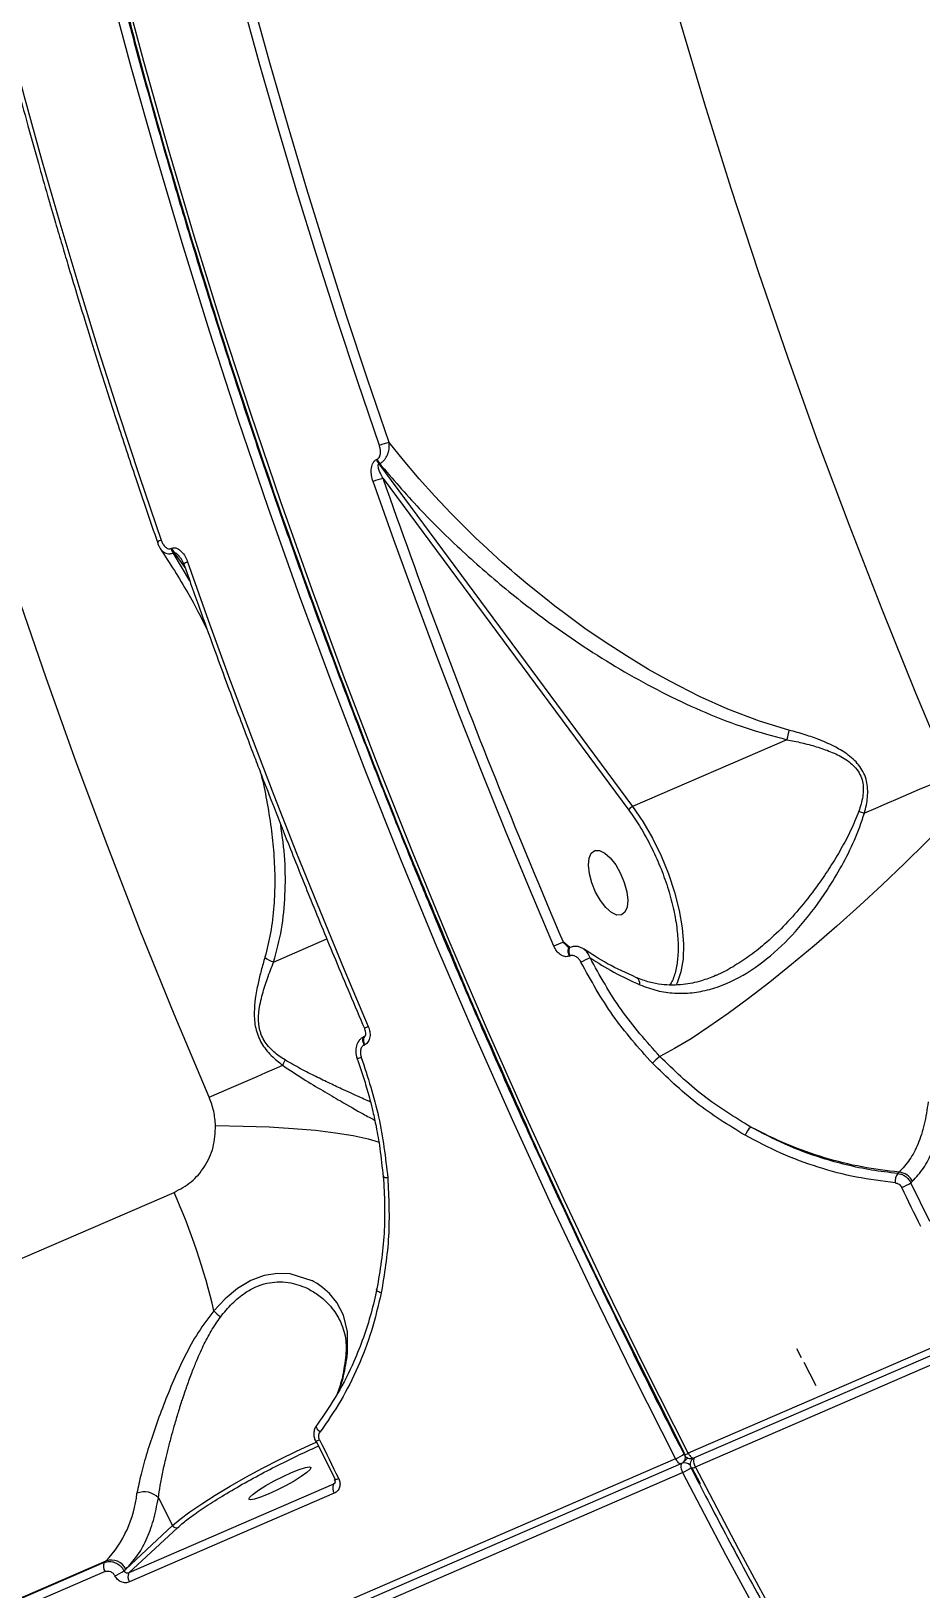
# Model space of a CAD drawing. Header units: millimetres. Extents: x -6332 to 8932, y -6739 to 7096.
# Drawn here: x -2876 to -2761.2, y -2393.5 to -2192.6 of the extents above; entities that cross this region are included whole.
import ezdxf

# ---------------------------------------------------------------- set-up
doc = ezdxf.new("R2010")
doc.units = ezdxf.units.MM
for name, color, linetype in [('DIKOM_ОБЪЕКТ', 7, 'Continuous'), ('DIKOM_РАЗМЕР_ЗОНА', 7, 'Continuous'), ('DIKOM_РАЗМЕР_ОБЪЕКТА', 7, 'Continuous')]:
    doc.layers.add(name, color=color, linetype=linetype)
doc.styles.add('style1', font='arial.ttf', dxfattribs={"width": 0.8})
doc.dimstyles.new('1-50', dxfattribs={"dimtxt": 300, "dimasz": 200, "dimexe": 100, "dimexo": 0, "dimgap": 100, "dimtad": 1, "dimtxsty": 'style1', "dimcen": 200, "dimclrd": 7, "dimclre": 7, "dimclrt": 7, "dimadec": 1, "dimazin": 2, "dimtfac": 1, "dimtmove": 0, "dimatfit": 2, "dimfxl": 0, "dimlwd": 25, "dimlwe": 18, "dimarcsym": 0})

# ---------------------------------------------------------------- blocks, each defined once
blk = doc.blocks.new('*D9')
at = {"layer": 'Defpoints', "color": 0, "transparency": 16777216}
for p in [(777.17, 5593.97), (-4228.73, -3389.78), (7301.72, -3389.78)]:
    blk.add_point(p, dxfattribs=at)
at = {"layer": 'DIKOM_РАЗМЕР_ОБЪЕКТА', "color": 7, "lineweight": 18, "transparency": 16777216}
for p, q in [((777.17, 5593.97), (7401.72, 5593.97)), ((-4228.73, -3389.78), (7401.72, -3389.78))]:
    blk.add_line(p, q, dxfattribs=at)
at = {"layer": 'DIKOM_РАЗМЕР_ОБЪЕКТА', "color": 7, "lineweight": 25, "transparency": 16777216}
blk.add_line((7301.72, 5393.97), (7301.72, -3189.78), dxfattribs=at)
at = {"layer": 'DIKOM_РАЗМЕР_ОБЪЕКТА', "color": 7, "transparency": 16777216}
for points in [[(7268.39, 5393.97), (7335.06, 5393.97), (7301.72, 5593.97)], [(7268.39, -3189.78), (7335.06, -3189.78), (7301.72, -3389.78)]]:
    blk.add_solid(points, dxfattribs=at)
at = {"layer": 'DIKOM_РАЗМЕР_ОБЪЕКТА', "color": 7, "transparency": 16777216, "insert": (7048.55, 1153.71), "char_height": 300, "attachment_point": 5, "rotation": 90, "style": 'style1'}
blk.add_mtext('9000', dxfattribs=at)
blk = doc.blocks.new('*D10')
at = {"layer": 'Defpoints', "color": 0, "transparency": 16777216}
for p in [(4034.78, 3636.59), (-4490.85, -1960.46), (4034.78, -5533.39)]:
    blk.add_point(p, dxfattribs=at)
at = {"layer": 'DIKOM_РАЗМЕР_ОБЪЕКТА', "color": 7, "lineweight": 18, "transparency": 16777216}
for p, q in [((4034.78, 3636.59), (4034.78, -5633.39)), ((-4490.85, -1960.46), (-4490.85, -5633.39))]:
    blk.add_line(p, q, dxfattribs=at)
at = {"layer": 'DIKOM_РАЗМЕР_ОБЪЕКТА', "color": 7, "lineweight": 25, "transparency": 16777216}
blk.add_line((-4290.85, -5533.39), (3834.78, -5533.39), dxfattribs=at)
at = {"layer": 'DIKOM_РАЗМЕР_ОБЪЕКТА', "color": 7, "transparency": 16777216}
for points in [[(-4290.85, -5500.05), (-4290.85, -5566.72), (-4490.85, -5533.39)], [(3834.78, -5500.05), (3834.78, -5566.72), (4034.78, -5533.39)]]:
    blk.add_solid(points, dxfattribs=at)
at = {"layer": 'DIKOM_РАЗМЕР_ОБЪЕКТА', "color": 7, "transparency": 16777216, "insert": (308.03, -5280.21), "char_height": 300, "attachment_point": 5, "style": 'style1'}
blk.add_mtext('8500', dxfattribs=at)
blk = doc.blocks.new('*D11')
at = {"layer": 'Defpoints', "color": 0, "transparency": 16777216}
for p in [(1114.35, 7096.35), (-4349.59, -4627.34), (8831.76, -4627.34)]:
    blk.add_point(p, dxfattribs=at)
at = {"layer": 'DIKOM_РАЗМЕР_ЗОНА', "color": 7, "lineweight": 18, "transparency": 16777216}
for p, q in [((1114.35, 7096.35), (8931.76, 7096.35)), ((-4349.59, -4627.34), (8931.76, -4627.34))]:
    blk.add_line(p, q, dxfattribs=at)
at = {"layer": 'DIKOM_РАЗМЕР_ЗОНА', "color": 7, "lineweight": 25, "transparency": 16777216}
blk.add_line((8831.76, 6896.35), (8831.76, -4427.34), dxfattribs=at)
at = {"layer": 'DIKOM_РАЗМЕР_ЗОНА', "color": 7, "transparency": 16777216}
for points in [[(8798.42, 6896.35), (8865.09, 6896.35), (8831.76, 7096.35)], [(8798.42, -4427.34), (8865.09, -4427.34), (8831.76, -4627.34)]]:
    blk.add_solid(points, dxfattribs=at)
at = {"layer": 'DIKOM_РАЗМЕР_ЗОНА', "color": 7, "transparency": 16777216, "insert": (8578.59, 1308.2), "char_height": 300, "attachment_point": 5, "rotation": 90, "style": 'style1'}
blk.add_mtext('11750', dxfattribs=at)
blk = doc.blocks.new('*D12')
at = {"layer": 'Defpoints', "color": 0, "transparency": 16777216}
for p in [(6134.38, 3354.85), (-6332, -2644.93), (6134.38, -6639)]:
    blk.add_point(p, dxfattribs=at)
at = {"layer": 'DIKOM_РАЗМЕР_ЗОНА', "color": 7, "lineweight": 18, "transparency": 16777216}
for p, q in [((6134.38, 3354.85), (6134.38, -6739)), ((-6332, -2644.93), (-6332, -6739))]:
    blk.add_line(p, q, dxfattribs=at)
at = {"layer": 'DIKOM_РАЗМЕР_ЗОНА', "color": 7, "lineweight": 25, "transparency": 16777216}
blk.add_line((-6132, -6639), (5934.38, -6639), dxfattribs=at)
at = {"layer": 'DIKOM_РАЗМЕР_ЗОНА', "color": 7, "transparency": 16777216}
for points in [[(-6132, -6605.67), (-6132, -6672.33), (-6332, -6639)], [(5934.38, -6605.67), (5934.38, -6672.33), (6134.38, -6639)]]:
    blk.add_solid(points, dxfattribs=at)
at = {"layer": 'DIKOM_РАЗМЕР_ЗОНА', "color": 7, "transparency": 16777216, "insert": (-98.81, -6385.83), "char_height": 300, "attachment_point": 5, "style": 'style1'}
blk.add_mtext('12500', dxfattribs=at)

msp = doc.modelspace()

# ---------------------------------------------------------------- linework, layer by layer
at = {"layer": 'DIKOM_ОБЪЕКТ', "color": 7, "linetype": 'Continuous', "lineweight": 15}
for p, q in [((-2391.728, -2202.974), (-2791.176, -2375.967)), ((-2790.441, -2376.575), (-2390.994, -2203.583)), ((-2790.266, -2377.732), (-2390.818, -2204.74)), ((-2831.407, -2247.804), (-2831.307, -2247.76)), ((-2831.112, -2248.372), (-2831.011, -2248.328)), ((-2831.112, -2248.372), (-2798.362, -2292.551)), ((-2830.556, -2250.261), (-2798.858, -2293.023)), ((-2857.917, -2259.285), (-2857.817, -2259.241)), ((-2857.521, -2259.809), (-2857.622, -2259.852)), ((-2855.49, -2263.453), (-2857.622, -2259.852)), ((-2856.103, -2261.723), (-2857.521, -2259.809)), ((-2856.66, -2260.537), (-2856.257, -2261.292)), ((-2778.461, -2283.933), (-2798.362, -2292.551)), ((-2844.672, -2312.608), (-2837.804, -2309.633)), ((-2806.462, -2310.739), (-2807.295, -2310.051)), ((-2806.511, -2311.845), (-2806.433, -2311.811)), ((-2806.428, -2310.724), (-2806.506, -2310.758)), ((-2806.506, -2310.758), (-2806.494, -2310.754)), ((-2806.417, -2310.72), (-2806.428, -2310.724)), ((-2832.915, -2322.195), (-2832.993, -2322.229)), ((-2832.999, -2323.317), (-2832.921, -2323.283)), ((-2763.971, -2339.708), (-2764.157, -2339.88)), ((-3146.377, -2467.414), (-2857.521, -2342.316)), ((-2762.458, -2341.074), (-2762.257, -2340.887)), ((-2759.995, -2346.094), (-2762.458, -2341.074)), ((-2776.559, -2363.646), (-2777.153, -2362.498)), ((-2797.551, -2364.247), (-2791.664, -2376.015)), ((-2774.684, -2367.269), (-2776.239, -2364.263)), ((-2839.211, -2374.314), (-2836.748, -2379.334)), ((-2791.809, -2377.106), (-2791.236, -2376.574)), ((-2791.729, -2376.112), (-2791.728, -2376.115)), ((-2790.526, -2376.607), (-2790.611, -2376.685)), ((-2792.826, -2376.682), (-3192.274, -2549.675)), ((-3191.54, -2550.282), (-2792.092, -2377.29)), ((-3191.364, -2551.439), (-2791.916, -2378.447)), ((-2790.819, -2377.877), (-2790.821, -2377.874)), ((-2790.756, -2377.776), (-2789.639, -2379.879)), ((-2836.952, -2379.971), (-2863.362, -2391.408)), ((-2836.779, -2379.809), (-2836.952, -2379.971)), ((-2836.849, -2381.132), (-2863.259, -2392.57)), ((-2859.543, -2381.737), (-2857.704, -2385.303)), ((-2863.748, -2390.911), (-2857.704, -2385.303)), ((-2863.362, -2391.408), (-2857.065, -2385.565)), ((-2866.528, -2390.071), (-2935.029, -2419.737)), ((-2866.307, -2389.865), (-2934.807, -2419.532)), ((-2866.307, -2389.865), (-2866.528, -2390.071)), ((-2866.428, -2391.227), (-2934.929, -2420.894)), ((-2863.983, -2391.129), (-2863.748, -2390.911))]:
    msp.add_line(p, q, dxfattribs=at)
at = {"layer": 'DIKOM_ОБЪЕКТ', "color": 7, "linetype": 'Continuous', "lineweight": 15, "flags": 128}
for points in [[(-2814.42, -2086.028), (-2813.069, -2096.106), (-2811.522, -2106.306), (-2809.78, -2116.615), (-2807.846, -2127.027), (-2805.72, -2137.53), (-2803.406, -2148.115), (-2800.905, -2158.771), (-2798.22, -2169.491), (-2795.353, -2180.263), (-2792.306, -2191.075), (-2789.083, -2201.921), (-2785.687, -2212.789), (-2782.12, -2223.669), (-2778.386, -2234.549), (-2774.489, -2245.423), (-2770.432, -2256.278), (-2766.219, -2267.103), (-2761.854, -2277.891), (-2757.34, -2288.629)], [(-2791.176, -2375.967), (-2796.639, -2365.173), (-2801.979, -2354.279), (-2807.19, -2343.293), (-2812.268, -2332.226), (-2817.21, -2321.086), (-2822.01, -2309.882), (-2826.665, -2298.625), (-2831.171, -2287.323), (-2835.525, -2275.987), (-2839.722, -2264.625), (-2843.758, -2253.246), (-2847.631, -2241.863), (-2851.338, -2230.483), (-2854.874, -2219.115), (-2858.238, -2207.77), (-2861.426, -2196.458), (-2864.436, -2185.187), (-2867.265, -2173.967), (-2869.91, -2162.808), (-2872.37, -2151.719), (-2874.643, -2140.71), (-2876.726, -2129.789)], [(-2876.293, -2141.425), (-2874.021, -2152.434), (-2871.561, -2163.524), (-2868.915, -2174.683), (-2866.086, -2185.903), (-2863.077, -2197.173), (-2859.889, -2208.486), (-2856.525, -2219.83), (-2852.988, -2231.197), (-2849.282, -2242.578), (-2845.409, -2253.962), (-2841.372, -2265.339), (-2837.175, -2276.701), (-2832.822, -2288.037), (-2828.316, -2299.339), (-2823.661, -2310.596), (-2818.86, -2321.8), (-2813.919, -2332.941), (-2808.84, -2344.008), (-2803.629, -2354.994), (-2798.29, -2365.889), (-2792.826, -2376.682)], [(-2831.03, -2245.988), (-2833.819, -2237.794), (-2836.521, -2229.602), (-2839.136, -2221.414), (-2841.663, -2213.234), (-2844.1, -2205.066), (-2846.447, -2196.913), (-2848.701, -2188.779), (-2850.864, -2180.668)], [(-2829.778, -2245.619), (-2832.56, -2237.443), (-2835.257, -2229.268), (-2837.866, -2221.099), (-2840.387, -2212.936), (-2842.819, -2204.787), (-2845.16, -2196.652), (-2847.41, -2188.537), (-2849.567, -2180.443)], [(-2879.023, -2192.863), (-2876.861, -2200.974), (-2874.606, -2209.108), (-2872.259, -2217.261), (-2869.822, -2225.429), (-2867.296, -2233.608), (-2864.68, -2241.796), (-2861.978, -2249.989), (-2859.189, -2258.182)], [(-2778.185, -2282.699), (-2782.002, -2281.541), (-2786.084, -2279.992), (-2789.718, -2278.366), (-2793.577, -2276.401), (-2796.302, -2274.873), (-2799.17, -2273.14), (-2801.896, -2271.376), (-2804.508, -2269.577), (-2807.278, -2267.551), (-2808.386, -2266.707), (-2809.564, -2265.787), (-2810.809, -2264.79), (-2812.12, -2263.71), (-2813.493, -2262.547), (-2813.996, -2262.113), (-2814.545, -2261.633), (-2815.138, -2261.108), (-2815.776, -2260.537), (-2816.457, -2259.918), (-2817.689, -2258.775), (-2818.573, -2257.935), (-2819.117, -2257.411), (-2819.263, -2257.268), (-2819.306, -2257.227), (-2819.32, -2257.213), (-2819.325, -2257.208), (-2819.326, -2257.207), (-2819.327, -2257.206), (-2819.327, -2257.206), (-2819.327, -2257.206), (-2819.327, -2257.206), (-2819.327, -2257.206), (-2819.327, -2257.206), (-2819.327, -2257.206), (-2819.327, -2257.206), (-2821.807, -2254.72), (-2823.882, -2252.524), (-2825.883, -2250.3), (-2827.934, -2247.898), (-2829.778, -2245.619)], [(-2808.526, -2310.574), (-2811.672, -2303.143), (-2814.754, -2295.69), (-2817.771, -2288.216), (-2820.722, -2280.724), (-2823.605, -2273.219), (-2826.421, -2265.701), (-2829.166, -2258.175), (-2831.842, -2250.642)], [(-2855.776, -2261.006), (-2855.928, -2261.076), (-2856.057, -2261.142), (-2856.157, -2261.202), (-2856.225, -2261.252), (-2856.257, -2261.293), (-2856.254, -2261.323), (-2856.247, -2261.329)], [(-2855.776, -2261.006), (-2853.1, -2268.539), (-2850.354, -2276.067), (-2847.539, -2283.585), (-2844.656, -2291.09), (-2841.705, -2298.581), (-2838.688, -2306.055), (-2835.605, -2313.508), (-2832.459, -2320.939)], [(-2852.993, -2330.055), (-2857.507, -2319.316), (-2861.872, -2308.529), (-2866.085, -2297.703), (-2870.142, -2286.848), (-2874.039, -2275.975), (-2877.773, -2265.094)], [(-2757.34, -2288.629), (-2758.662, -2289.202), (-2760.007, -2289.783), (-2761.373, -2290.373), (-2762.758, -2290.971), (-2764.16, -2291.575), (-2765.577, -2292.186), (-2767.007, -2292.8), (-2768.447, -2293.419)], [(-2755.255, -2291.745), (-2757.805, -2294.434), (-2760.488, -2297.164), (-2763.278, -2299.91), (-2766.147, -2302.644), (-2769.067, -2305.339), (-2772.009, -2307.968), (-2774.944, -2310.506), (-2777.843, -2312.927), (-2780.677, -2315.207), (-2783.419, -2317.326), (-2786.041, -2319.26), (-2788.518, -2320.991), (-2790.824, -2322.501), (-2792.938, -2323.777), (-2794.838, -2324.806)], [(-2798.362, -2292.551), (-2797.031, -2294.505), (-2795.796, -2296.64), (-2794.687, -2298.908), (-2793.729, -2301.253), (-2792.946, -2303.62), (-2792.356, -2305.955), (-2791.972, -2308.201), (-2791.805, -2310.306), (-2791.857, -2312.219), (-2792.128, -2313.895), (-2792.611, -2315.296), (-2792.738, -2315.553)], [(-2801.24, -2299.192), (-2800.54, -2300.091), (-2799.92, -2301.175), (-2799.431, -2302.359), (-2799.111, -2303.543), (-2798.987, -2304.635), (-2799.069, -2305.545), (-2799.35, -2306.198), (-2799.807, -2306.543), (-2800.404, -2306.552), (-2801.092, -2306.223), (-2801.815, -2305.583), (-2802.514, -2304.685), (-2803.134, -2303.6), (-2803.623, -2302.418), (-2803.943, -2301.232), (-2804.067, -2300.14), (-2803.985, -2299.231), (-2803.704, -2298.577), (-2803.247, -2298.232), (-2802.65, -2298.223), (-2801.963, -2298.552), (-2801.24, -2299.192)], [(-2806.511, -2311.845), (-2806.606, -2311.581), (-2806.661, -2311.324), (-2806.671, -2311.095), (-2806.637, -2310.914), (-2806.559, -2310.793), (-2806.506, -2310.758)], [(-2806.428, -2310.724), (-2806.482, -2310.76), (-2806.559, -2310.88), (-2806.594, -2311.062), (-2806.583, -2311.291), (-2806.528, -2311.547), (-2806.433, -2311.811)], [(-2832.999, -2323.317), (-2833.093, -2323.052), (-2833.148, -2322.795), (-2833.159, -2322.567), (-2833.124, -2322.385), (-2833.047, -2322.264), (-2832.982, -2322.225)], [(-2832.912, -2322.194), (-2832.969, -2322.23), (-2833.046, -2322.351), (-2833.081, -2322.534), (-2833.071, -2322.761), (-2833.016, -2323.018), (-2832.921, -2323.283)], [(-2852.993, -2330.055), (-2851.697, -2329.493), (-2850.429, -2328.943), (-2849.19, -2328.405), (-2847.982, -2327.88), (-2846.808, -2327.369), (-2845.669, -2326.872), (-2844.567, -2326.39), (-2843.504, -2325.925)], [(-2833.369, -2324.907), (-2833.52, -2324.959), (-2833.652, -2325.004), (-2833.76, -2325.038), (-2833.84, -2325.063), (-2833.89, -2325.075), (-2833.907, -2325.076), (-2833.907, -2325.076)], [(-2852.161, -2333.713), (-2848.614, -2333.761), (-2845.261, -2333.878), (-2842.134, -2334.061), (-2839.264, -2334.31), (-2836.68, -2334.62), (-2834.407, -2334.991), (-2832.468, -2335.419), (-2831.065, -2335.833)], [(-2829.946, -2340.447), (-2830.111, -2340.443), (-2830.257, -2340.431), (-2830.378, -2340.413), (-2830.47, -2340.389), (-2830.53, -2340.36), (-2830.555, -2340.326), (-2830.556, -2340.322)], [(-2761.173, -2346.729), (-2761.483, -2346.102), (-2761.793, -2345.473), (-2762.102, -2344.845), (-2762.411, -2344.215), (-2762.719, -2343.586), (-2763.027, -2342.957), (-2763.335, -2342.327), (-2763.642, -2341.697)], [(-2835.131, -2363.08), (-2835.126, -2360.316), (-2835.668, -2358.166), (-2836.518, -2356.534), (-2837.465, -2355.368), (-2838.356, -2354.576), (-2839.078, -2354.077), (-2839.548, -2353.806), (-2839.672, -2353.742), (-2839.703, -2353.725), (-2839.712, -2353.722), (-2839.714, -2353.72), (-2839.715, -2353.72), (-2839.715, -2353.72), (-2839.715, -2353.72), (-2839.715, -2353.72), (-2839.715, -2353.72), (-2839.715, -2353.72), (-2839.715, -2353.72), (-2842.554, -2352.845), (-2844.181, -2352.787), (-2845.89, -2353.057), (-2847.627, -2353.696), (-2849.315, -2354.705), (-2850.91, -2356.036), (-2852.379, -2357.602)], [(-2830.798, -2355.289), (-2830.963, -2355.23), (-2831.108, -2355.165), (-2831.229, -2355.096), (-2831.32, -2355.025), (-2831.38, -2354.955), (-2831.406, -2354.889), (-2831.396, -2354.829), (-2831.352, -2354.776)], [(-2838.683, -2373.224), (-2838.82, -2373.099), (-2838.94, -2372.969), (-2839.037, -2372.838), (-2839.109, -2372.712), (-2839.152, -2372.595), (-2839.165, -2372.491), (-2839.151, -2372.414)], [(-2839.151, -2372.414), (-2839.148, -2372.404), (-2839.101, -2372.336)], [(-2857.704, -2385.303), (-2856.726, -2384.471), (-2855.466, -2383.525), (-2853.951, -2382.487), (-2852.216, -2381.381), (-2850.3, -2380.231), (-2848.245, -2379.062), (-2846.096, -2377.9), (-2843.903, -2376.773), (-2841.714, -2375.704), (-2839.578, -2374.718), (-2839.059, -2374.488)], [(-2838.745, -2374.223), (-2838.438, -2374.852), (-2838.13, -2375.483), (-2837.822, -2376.112), (-2837.514, -2376.741), (-2837.205, -2377.37), (-2836.895, -2377.998), (-2836.586, -2378.627), (-2836.276, -2379.254)], [(-2790.903, -2376.368), (-2790.829, -2376.441), (-2790.755, -2376.5), (-2790.683, -2376.546), (-2790.614, -2376.576), (-2790.548, -2376.591), (-2790.487, -2376.589), (-2790.441, -2376.575)], [(-2842.348, -2378.443), (-2841.363, -2378.047), (-2840.581, -2377.796), (-2840.063, -2377.711), (-2839.854, -2377.8), (-2839.969, -2378.054), (-2840.399, -2378.453), (-2841.109, -2378.965), (-2842.043, -2379.548), (-2843.123, -2380.156), (-2844.264, -2380.738), (-2845.371, -2381.248), (-2846.356, -2381.644), (-2847.139, -2381.895), (-2847.656, -2381.98), (-2847.866, -2381.891), (-2847.751, -2381.638), (-2847.321, -2381.238), (-2846.61, -2380.726), (-2845.677, -2380.142), (-2844.596, -2379.536), (-2843.456, -2378.953), (-2842.348, -2378.443)], [(-2791.916, -2378.447), (-2786.315, -2389.112), (-2780.6, -2399.658)], [(-2778.949, -2398.943), (-2784.664, -2388.398), (-2790.266, -2377.732)], [(-2836.276, -2379.254), (-2836.43, -2379.319), (-2836.565, -2379.371), (-2836.675, -2379.407), (-2836.756, -2379.426), (-2836.805, -2379.429), (-2836.82, -2379.414), (-2836.801, -2379.381), (-2836.748, -2379.334)]]:
    msp.add_lwpolyline(points, dxfattribs=at)
at = {"layer": 'DIKOM_ОБЪЕКТ', "color": 7, "linetype": 'Continuous', "lineweight": 15}
for centre, radius, start, end in [((-2829.063, -2250.355), 4.79, 98.58316, 114.25245), ((-2829.349, -2247.095), 2.177, 198.99998, 215.92315), ((-2829.28, -2247.068), 2.141, 198.86005, 216.06308), ((-2829.857, -2254.987), 4.778, 98.42233, 114.55383), ((-2858.993, -2259.01), 0.851, 103.34373, 142.8268), ((-2855.876, -2258.583), 2.158, 198.9787, 216.02321), ((-2855.759, -2258.532), 2.177, 198.99998, 215.92315), ((-2731.509, -2293.808), 47.98, 166.61164, 168.12191), ((-2798.018, -2293.409), 0.924, 111.83638, 155.32454), ((-2762.229, -2273.669), 20.706, 250.39144, 252.52428), ((-2766.471, -2407.85), 105.978, 112.6573, 113.37987), ((-2843.835, -2309.783), 2.946, 228.22309, 253.48904), ((-2793.288, -2334.947), 25.214, 114.77885, 117.73775), ((-2798.326, -2315.424), 0.912, 352.40228, 60.62034), ((-2825.979, -2336.277), 16.651, 112.90396, 114.81076), ((-2840.188, -2326.948), 3.47, 150.37745, 162.84142), ((-2791.766, -2329.276), 5.425, 124.50521, 138.2661), ((-2781.03, -2336.099), 3.045, 133.50563, 158.00658), ((-2762.666, -2340.933), 1.826, 144.75678, 184.95523), ((-2764.195, -2341.87), 2.173, 26.8847, 84.09901), ((-2936.699, -2377.453), 86.625, 13.24791, 23.93075), ((-2766.531, -2334.766), 7.508, 292.62881, 302.8519), ((-2846.366, -2352.05), 8.184, 222.71754, 230.85663), ((-2834.286, -2363.805), 1.113, 139.36758, 172.10746), ((-2839.371, -2373.174), 1.221, 274.00849, 300.84549), ((-2794.776, -2371.943), 5.124, 292.35739, 307.38773), ((-2792.409, -2376.484), 0.864, 313.97469, 11.41543), ((-2791.67, -2375.225), 0.892, 266.28863, 303.68195), ((-2789.555, -2375.156), 1.812, 206.59625, 221.96798), ((-2789.672, -2376.951), 0.832, 151.89033, 200.88784), ((-2791.186, -2375.857), 1.836, 206.69809, 221.86614), ((-2792.155, -2376.812), 0.482, 214.2238, 277.45897), ((-2791.368, -2377.671), 0.788, 147.9434, 201.7787), ((-2789.93, -2377.42), 2.236, 194.04931, 207.3468), ((-2791.679, -2378.182), 0.995, 38.81656, 109.60831), ((-2793.85, -2373.769), 5.062, 292.45173, 307.66757), ((-2790.75, -2377.012), 0.868, 265.42219, 303.92551), ((-2788.297, -2376.711), 2.218, 193.99528, 207.407), ((-2835.884, -2380.462), 1.175, 155.30662, 214.78686), ((-2877.319, -2379.531), 15.101, 316.81897, 353.93164), ((-2861.362, -2383.422), 2.48, 42.81777, 112.26936), ((-2857.241, -2385.082), 0.513, 205.38225, 290.02784), ((-2865.465, -2390.561), 1.171, 155.23559, 214.64957), ((-2865.602, -2391.793), 2.053, 25.44703, 110.07327), ((-2867.754, -2385.545), 6.738, 292.6271, 304.02815), ((-2862.294, -2391.899), 1.175, 155.30662, 214.78686)]:
    msp.add_arc(centre, radius, start, end, dxfattribs=at)
for points, knots in [([(-2844.06, -1879.771), (-2844.113, -1879.823), (-2845.497, -1881.173), (-2848.072, -1884.097), (-2851.644, -1888.429), (-2854.936, -1892.913), (-2857.977, -1897.472), (-2860.876, -1902.265), (-2863.632, -1907.288), (-2866.243, -1912.538), (-2868.708, -1918.011), (-2871.025, -1923.702), (-2873.192, -1929.612), (-2875.208, -1935.729), (-2877.072, -1942.057), (-2878.783, -1948.587), (-2880.34, -1955.315), (-2881.741, -1962.237), (-2882.986, -1969.349), (-2884.074, -1976.647), (-2885.005, -1984.123), (-2885.778, -1991.775), (-2886.392, -1999.596), (-2886.847, -2007.582), (-2887.143, -2015.727), (-2887.28, -2024.026), (-2887.258, -2032.472), (-2887.077, -2041.061), (-2886.736, -2049.787), (-2886.237, -2058.644), (-2885.579, -2067.625), (-2884.763, -2076.725), (-2883.79, -2085.936), (-2882.661, -2095.255), (-2881.376, -2104.672), (-2879.936, -2114.183), (-2878.343, -2123.78), (-2876.597, -2133.457), (-2874.7, -2143.206), (-2872.654, -2153.021), (-2870.46, -2162.895), (-2868.119, -2172.82), (-2865.635, -2182.788), (-2863.009, -2192.792), (-2860.243, -2202.822), (-2857.341, -2212.871), (-2854.306, -2222.927), (-2851.143, -2232.978), (-2847.856, -2243.01), (-2844.455, -2253.003), (-2840.95, -2262.925), (-2837.366, -2272.719), (-2833.758, -2282.257), (-2830.257, -2291.219), (-2827.149, -2298.954), (-2824.311, -2305.857), (-2821.59, -2312.354), (-2819.652, -2316.856), (-2818.667, -2319.143)], [0, 0, 0, 0, 0.0008172, 0.021323, 0.0419447, 0.0605453, 0.0791514, 0.0977597, 0.1163709, 0.1349833, 0.1535973, 0.1722123, 0.1908291, 0.2094448, 0.2280622, 0.2466788, 0.265295, 0.2839112, 0.3025274, 0.3211433, 0.339758, 0.3583717, 0.3769847, 0.3955974, 0.4142095, 0.4328205, 0.45143, 0.470038, 0.4886458, 0.5072521, 0.5258558, 0.5444587, 0.5630585, 0.5816572, 0.6002526, 0.6188456, 0.6374343, 0.6560195, 0.6745995, 0.6931725, 0.711741, 0.7303005, 0.7488505, 0.7673879, 0.7859092, 0.8044124, 0.8228893, 0.8413312, 0.859724, 0.8780482, 0.8962617, 0.9142903, 0.9319722, 0.9488625, 0.963825, 0.9748329, 0.987214, 1, 1, 1, 1]), ([(-2864.777, -2185.313), (-2863.943, -2188.587), (-2861.362, -2198.726), (-2856.387, -2215.881), (-2849.914, -2236.666), (-2842.877, -2257.41), (-2835.335, -2277.99), (-2828.384, -2295.861), (-2823.765, -2306.776), (-2821.991, -2310.968)], [0, 0, 0, 0, 0.0788729, 0.2442546, 0.4091847, 0.5734694, 0.7369268, 0.8989619, 1, 1, 1, 1]), ([(-2879.479, -2193.208), (-2878.944, -2195.241), (-2877.93, -2199.09), (-2876.437, -2204.551), (-2875.092, -2209.366), (-2873.904, -2213.53), (-2872.884, -2217.041), (-2872.011, -2220.005), (-2871.108, -2223.034), (-2870.016, -2226.65), (-2868.598, -2231.264), (-2866.866, -2236.783), (-2864.799, -2243.207), (-2862.383, -2250.536), (-2860.606, -2255.723), (-2859.666, -2258.467)], [0, 0, 0, 0, 0.0941628, 0.1782498, 0.2522597, 0.3162023, 0.3700503, 0.4138299, 0.4524723, 0.509296, 0.5798827, 0.6642536, 0.7623864, 0.8743108, 1, 1, 1, 1]), ([(-2831.307, -2247.76), (-2831.242, -2247.721), (-2831.113, -2247.642), (-2830.987, -2247.437), (-2830.911, -2247.205), (-2830.868, -2246.878), (-2830.892, -2246.458), (-2830.984, -2246.145), (-2831.03, -2245.988)], [0, 0, 0, 0, 0.1247591, 0.249952, 0.369172, 0.5005183, 0.7502444, 1, 1, 1, 1]), ([(-2831.011, -2248.328), (-2830.881, -2248.254), (-2830.626, -2248.109), (-2830.313, -2247.77), (-2830.078, -2247.402), (-2829.867, -2246.911), (-2829.727, -2246.296), (-2829.761, -2245.841), (-2829.778, -2245.619)], [0, 0, 0, 0, 0.149538, 0.2921021, 0.4240496, 0.54828, 0.7792344, 1, 1, 1, 1]), ([(-2831.842, -2250.642), (-2831.916, -2250.391), (-2832.064, -2249.89), (-2832.107, -2249.097), (-2831.983, -2248.438), (-2831.746, -2248.056), (-2831.566, -2247.886), (-2831.46, -2247.831), (-2831.407, -2247.804)], [0, 0, 0, 0, 0.2498506, 0.4995879, 0.7489969, 0.8743742, 0.9379823, 1, 1, 1, 1]), ([(-2830.556, -2250.261), (-2830.72, -2249.952), (-2830.965, -2249.488), (-2831.159, -2248.898), (-2831.212, -2248.585), (-2831.177, -2248.438), (-2831.144, -2248.39), (-2831.122, -2248.378), (-2831.112, -2248.372)], [0, 0, 0, 0, 0.4982979, 0.7485698, 0.9090795, 0.9606059, 0.9814336, 1, 1, 1, 1]), ([(-2831.011, -2248.328), (-2829.332, -2250.278), (-2825.976, -2254.174), (-2820.37, -2259.668), (-2814.399, -2264.865), (-2808.728, -2269.181), (-2803.501, -2272.717), (-2798.84, -2275.55), (-2793.992, -2278.163), (-2788.964, -2280.49), (-2783.785, -2282.508), (-2780.223, -2283.461), (-2778.461, -2283.933)], [0, 0, 0, 0, 0.1255428, 0.2509401, 0.3755064, 0.4997573, 0.5834684, 0.6671962, 0.7500232, 0.8342973, 0.9180369, 1, 1, 1, 1]), ([(-2807.295, -2310.051), (-2810.068, -2303.455), (-2815.615, -2290.263), (-2823.382, -2270.298), (-2828.165, -2256.94), (-2830.556, -2250.261)], [0, 0, 0, 0, 0.3333154, 0.6666764, 1, 1, 1, 1]), ([(-2859.667, -2258.469), (-2859.62, -2258.61), (-2859.527, -2258.892), (-2859.37, -2259.15), (-2859.292, -2259.279)], [0, 0, 0, 0, 0.5003309, 1, 1, 1, 1]), ([(-2859.387, -2259.109), (-2859.386, -2259.112), (-2859.318, -2259.325), (-2859.089, -2259.562), (-2858.752, -2259.818), (-2858.423, -2259.943), (-2858.036, -2259.979), (-2857.762, -2259.895), (-2857.622, -2259.852)], [0, 0, 0, 0, 0.004455, 0.2989558, 0.4575369, 0.6262136, 0.808146, 1, 1, 1, 1]), ([(-2859.321, -2259.284), (-2858.078, -2261.18), (-2855.812, -2264.637), (-2854.018, -2268.223), (-2853.209, -2269.843)], [0, 0, 0, 0, 0.5484541, 1, 1, 1, 1]), ([(-2859.189, -2258.182), (-2859.13, -2258.332), (-2859.009, -2258.633), (-2858.775, -2258.962), (-2858.546, -2259.171), (-2858.347, -2259.287), (-2858.13, -2259.347), (-2857.986, -2259.305), (-2857.917, -2259.285)], [0, 0, 0, 0, 0.2485117, 0.4981283, 0.6296945, 0.7488809, 0.8788499, 1, 1, 1, 1]), ([(-2857.817, -2259.241), (-2857.761, -2259.221), (-2857.649, -2259.182), (-2857.413, -2259.171), (-2857.008, -2259.278), (-2856.518, -2259.67), (-2856.069, -2260.286), (-2855.874, -2260.766), (-2855.776, -2261.006)], [0, 0, 0, 0, 0.0622058, 0.1260643, 0.2514802, 0.5009111, 0.7504596, 1, 1, 1, 1]), ([(-2857.521, -2259.809), (-2857.51, -2259.806), (-2857.485, -2259.798), (-2857.422, -2259.803), (-2857.268, -2259.87), (-2857.019, -2260.094), (-2856.796, -2260.337), (-2856.681, -2260.516), (-2856.662, -2260.546)], [0, 0, 0, 0, 0.0338258, 0.071115, 0.1644655, 0.4542127, 0.909027, 1, 1, 1, 1]), ([(-2856.256, -2261.291), (-2855.59, -2263.181), (-2854.329, -2266.758), (-2852.501, -2271.819), (-2850.868, -2276.27), (-2849.438, -2280.112), (-2848.218, -2283.346), (-2847.181, -2286.073), (-2846.012, -2289.118), (-2844.476, -2293.077), (-2842.359, -2298.445), (-2839.727, -2304.989), (-2836.56, -2312.7), (-2834.218, -2318.211), (-2832.964, -2321.162)], [0, 0, 0, 0, 0.0941657, 0.1782546, 0.2522631, 0.3161968, 0.3700435, 0.4138309, 0.4524776, 0.5223075, 0.6119809, 0.7214825, 0.8508262, 1, 1, 1, 1]), ([(-2778.461, -2283.933), (-2777.821, -2284.061), (-2776.542, -2284.318), (-2774.654, -2284.821), (-2772.809, -2285.451), (-2771.318, -2286.158), (-2770.247, -2286.904), (-2769.535, -2287.586), (-2768.991, -2288.389), (-2768.665, -2289.309), (-2768.566, -2290.288), (-2768.671, -2291.599), (-2768.977, -2292.55), (-2769.177, -2293.174)], [0, 0, 0, 0, 0.1249881, 0.2496873, 0.3746807, 0.4999078, 0.5661838, 0.6249129, 0.6880555, 0.749792, 0.8089336, 0.8747752, 1, 1, 1, 1]), ([(-2768.447, -2293.419), (-2768.356, -2293.064), (-2768.182, -2292.386), (-2768.033, -2291.331), (-2768.008, -2290.296), (-2768.152, -2289.253), (-2768.491, -2288.266), (-2769.024, -2287.375), (-2769.719, -2286.588), (-2770.737, -2285.727), (-2772.24, -2284.815), (-2774.119, -2283.982), (-2776.142, -2283.264), (-2777.484, -2282.893), (-2778.185, -2282.699)], [0, 0, 0, 0, 0.0657661, 0.1255412, 0.1907283, 0.2507526, 0.313044, 0.3760197, 0.4354939, 0.5005731, 0.6150133, 0.7506162, 0.8698315, 1, 1, 1, 1]), ([(-2846.326, -2288.296), (-2846.31, -2288.358), (-2846.009, -2289.493), (-2845.546, -2291.834), (-2844.983, -2295.204), (-2844.624, -2298.684), (-2844.487, -2302.043), (-2844.607, -2305.476), (-2844.981, -2308.779), (-2845.534, -2310.946), (-2845.798, -2311.98)], [0, 0, 0, 0, 0.0078311, 0.1426424, 0.2924127, 0.4292198, 0.5777493, 0.713871, 0.863447, 1, 1, 1, 1]), ([(-2798.858, -2293.023), (-2798.393, -2293.684), (-2797.443, -2295.035), (-2796.126, -2297.381), (-2794.928, -2299.934), (-2793.923, -2302.611), (-2793.161, -2305.279), (-2792.673, -2307.816), (-2792.463, -2310.113), (-2792.507, -2312.143), (-2792.815, -2313.875), (-2793.167, -2315.014), (-2793.49, -2315.439), (-2793.544, -2315.509)], [0, 0, 0, 0, 0.0934754, 0.1912631, 0.2921407, 0.3946703, 0.4971837, 0.5980843, 0.6958731, 0.7893367, 0.8828198, 0.9805962, 1, 1, 1, 1]), ([(-2797.421, -2315.545), (-2796.685, -2315.822), (-2795.223, -2316.372), (-2792.955, -2316.683), (-2790.687, -2316.628), (-2787.689, -2316.055), (-2784.057, -2314.49), (-2780.035, -2311.532), (-2776.408, -2307.761), (-2773.546, -2303.877), (-2771.354, -2300.211), (-2769.661, -2296.912), (-2768.852, -2294.587), (-2768.447, -2293.419)], [0, 0, 0, 0, 0.0630815, 0.1252462, 0.1876897, 0.2503739, 0.3750411, 0.4993574, 0.6242513, 0.7486222, 0.832334, 0.9158247, 1, 1, 1, 1]), ([(-2769.177, -2293.174), (-2769.513, -2294.003), (-2770.181, -2295.659), (-2771.458, -2298.028), (-2772.847, -2300.334), (-2774.55, -2302.844), (-2776.552, -2305.45), (-2778.893, -2308.065), (-2781.169, -2310.209), (-2783.351, -2311.932), (-2785.434, -2313.26), (-2786.876, -2314.072), (-2787.658, -2314.358), (-2787.688, -2314.369)], [0, 0, 0, 0, 0.0906612, 0.180878, 0.2713211, 0.3620575, 0.4871898, 0.6051513, 0.7234164, 0.8157857, 0.903827, 0.996277, 1, 1, 1, 1]), ([(-2844.672, -2312.608), (-2844.295, -2311.21), (-2843.532, -2308.384), (-2843.149, -2303.952), (-2843.126, -2299.434), (-2843.55, -2296.393), (-2843.761, -2294.872)], [0, 0, 0, 0, 0.2452276, 0.4957294, 0.7478672, 1, 1, 1, 1]), ([(-2806.465, -2310.81), (-2806.481, -2310.805), (-2806.616, -2310.755), (-2806.917, -2310.497), (-2807.144, -2310.229), (-2807.295, -2310.051)], [0, 0, 0, 0, 0.040386, 0.3600798, 1, 1, 1, 1]), ([(-2845.798, -2311.98), (-2845.961, -2312.549), (-2846.274, -2313.639), (-2846.711, -2315.421), (-2847.052, -2317.211), (-2847.201, -2318.834), (-2847.16, -2320.117), (-2847.008, -2321.143), (-2846.711, -2322.138), (-2846.256, -2323.075), (-2845.668, -2323.926), (-2844.768, -2324.932), (-2844.005, -2325.531), (-2843.504, -2325.925)], [0, 0, 0, 0, 0.1303728, 0.249758, 0.3846528, 0.4985739, 0.5640517, 0.6239069, 0.6868227, 0.7491222, 0.8092814, 0.8746279, 1, 1, 1, 1]), ([(-2821.991, -2310.968), (-2820.969, -2313.455), (-2819.232, -2317.683), (-2817.352, -2321.85), (-2816.577, -2323.566)], [0, 0, 0, 0, 0.5881887, 1, 1, 1, 1]), ([(-2806.511, -2311.845), (-2806.61, -2311.876), (-2806.806, -2311.94), (-2807.122, -2311.912), (-2807.428, -2311.81), (-2807.805, -2311.584), (-2808.214, -2311.181), (-2808.422, -2310.776), (-2808.526, -2310.574)], [0, 0, 0, 0, 0.1254931, 0.2507132, 0.3725244, 0.5013764, 0.7507767, 1, 1, 1, 1]), ([(-2806.497, -2310.754), (-2806.503, -2310.754), (-2806.519, -2310.753), (-2806.565, -2310.738), (-2806.648, -2310.702), (-2806.718, -2310.652), (-2806.766, -2310.617)], [0, 0, 0, 0, 0.1185767, 0.3150454, 0.5264306, 1, 1, 1, 1]), ([(-2805.023, -2312.631), (-2805.102, -2312.498), (-2805.26, -2312.232), (-2805.603, -2311.924), (-2805.946, -2311.77), (-2806.234, -2311.747), (-2806.368, -2311.79), (-2806.433, -2311.811)], [0, 0, 0, 0, 0.2494987, 0.498965, 0.7486953, 0.877114, 1, 1, 1, 1]), ([(-2804.629, -2310.961), (-2804.743, -2310.891), (-2804.983, -2310.744), (-2805.408, -2310.608), (-2805.907, -2310.561), (-2806.241, -2310.665), (-2806.417, -2310.72)], [0, 0, 0, 0, 0.2145115, 0.4488935, 0.7104876, 1, 1, 1, 1]), ([(-2803.856, -2312.055), (-2803.946, -2311.829), (-2804.125, -2311.381), (-2804.468, -2311.101), (-2804.638, -2310.962)], [0, 0, 0, 0, 0.5046224, 1, 1, 1, 1]), ([(-2797.874, -2314.631), (-2799.146, -2314.051), (-2801.58, -2312.94), (-2803.628, -2311.598), (-2804.606, -2310.957)], [0, 0, 0, 0, 0.5224071, 1, 1, 1, 1]), ([(-2803.856, -2312.055), (-2802.864, -2312.687), (-2800.879, -2313.952), (-2798.574, -2315.014), (-2797.421, -2315.545)], [0, 0, 0, 0, 0.4996334, 1, 1, 1, 1]), ([(-2794.838, -2324.806), (-2796.574, -2322.856), (-2800.046, -2318.954), (-2802.586, -2314.355), (-2803.856, -2312.055)], [0, 0, 0, 0, 0.4999712, 1, 1, 1, 1]), ([(-2843.205, -2325.233), (-2843.451, -2325.076), (-2843.945, -2324.761), (-2844.673, -2324.191), (-2845.342, -2323.533), (-2845.92, -2322.755), (-2846.268, -2322.022), (-2846.458, -2321.39), (-2846.582, -2320.765), (-2846.637, -2319.961), (-2846.553, -2318.537), (-2846.152, -2316.754), (-2845.463, -2314.628), (-2844.946, -2313.308), (-2844.672, -2312.608)], [0, 0, 0, 0, 0.0628153, 0.1254755, 0.1916226, 0.2509216, 0.3130951, 0.3445908, 0.3769054, 0.4356932, 0.502139, 0.6647922, 0.8221551, 1, 1, 1, 1]), ([(-2795.814, -2325.665), (-2797.586, -2323.671), (-2801.131, -2319.682), (-2803.726, -2314.981), (-2805.023, -2312.631)], [0, 0, 0, 0, 0.5000123, 1, 1, 1, 1]), ([(-2787.674, -2314.369), (-2788.274, -2314.606), (-2789.636, -2315.142), (-2791.979, -2315.615), (-2794.238, -2315.615), (-2796.258, -2315.247), (-2797.32, -2314.842), (-2797.874, -2314.631)], [0, 0, 0, 0, 0.1791158, 0.4066555, 0.6791898, 0.8326235, 1, 1, 1, 1]), ([(-2818.667, -2319.143), (-2817.115, -2322.695), (-2814.926, -2327.705), (-2811.595, -2335.091), (-2808.691, -2341.427), (-2805.161, -2348.955), (-2801.381, -2356.836), (-2797.339, -2365.05), (-2794.099, -2371.515), (-2792.186, -2375.207), (-2791.72, -2376.107)], [0, 0, 0, 0, 0.1838994, 0.2594116, 0.3846696, 0.5148895, 0.6546916, 0.8006673, 0.9514286, 1, 1, 1, 1]), ([(-2832.982, -2322.225), (-2833.113, -2322.293), (-2833.367, -2322.426), (-2833.744, -2322.819), (-2834.033, -2323.417), (-2834.13, -2324.24), (-2833.984, -2324.786), (-2833.907, -2325.076)], [0, 0, 0, 0, 0.1353004, 0.263833, 0.4952851, 0.7321283, 1, 1, 1, 1]), ([(-2832.965, -2321.162), (-2832.921, -2321.304), (-2832.839, -2321.57), (-2832.815, -2321.908), (-2832.85, -2322.102), (-2832.876, -2322.171), (-2832.897, -2322.186), (-2832.905, -2322.191)], [0, 0, 0, 0, 0.3476753, 0.6554645, 0.8842827, 0.9560178, 1, 1, 1, 1]), ([(-2832.459, -2320.939), (-2832.384, -2321.154), (-2832.233, -2321.584), (-2832.223, -2322.159), (-2832.317, -2322.589), (-2832.454, -2322.882), (-2832.65, -2323.132), (-2832.831, -2323.233), (-2832.921, -2323.283)], [0, 0, 0, 0, 0.2491639, 0.4985091, 0.6274654, 0.7492474, 0.8745618, 1, 1, 1, 1]), ([(-2832.999, -2323.317), (-2833.059, -2323.35), (-2833.182, -2323.418), (-2833.363, -2323.644), (-2833.486, -2323.999), (-2833.497, -2324.461), (-2833.412, -2324.758), (-2833.369, -2324.907)], [0, 0, 0, 0, 0.1228192, 0.2511787, 0.5009473, 0.749997, 1, 1, 1, 1]), ([(-2816.577, -2323.566), (-2814.44, -2328.408), (-2809.435, -2339.747), (-2803.052, -2353.315), (-2798.716, -2361.932), (-2797.551, -2364.247)], [0, 0, 0, 0, 0.352711, 0.8260725, 1, 1, 1, 1]), ([(-2843.504, -2325.925), (-2842.61, -2326.529), (-2840.826, -2327.733), (-2838.312, -2329.211), (-2835.659, -2330.762), (-2833.293, -2332.131), (-2832.113, -2332.744), (-2831.641, -2332.99)], [0, 0, 0, 0, 0.1834364, 0.3659672, 0.547867, 0.8193228, 1, 1, 1, 1]), ([(-2832.218, -2330.632), (-2832.343, -2330.58), (-2832.736, -2330.414), (-2833.493, -2330.079), (-2834.508, -2329.621), (-2835.802, -2329.023), (-2837.379, -2328.281), (-2839.232, -2327.381), (-2841.182, -2326.407), (-2842.53, -2325.625), (-2843.205, -2325.233)], [0, 0, 0, 0, 0.0451475, 0.1422403, 0.2481157, 0.362783, 0.5218609, 0.6814664, 0.8404959, 1, 1, 1, 1]), ([(-2833.907, -2325.076), (-2833.554, -2326.093), (-2832.945, -2327.849), (-2832.306, -2330.136), (-2831.833, -2332.04), (-2831.386, -2334.122), (-2830.892, -2336.931), (-2830.678, -2339.095), (-2830.556, -2340.322)], [0, 0, 0, 0, 0.2047759, 0.3537444, 0.4526858, 0.5795987, 0.7616268, 1, 1, 1, 1]), ([(-2833.369, -2324.907), (-2832.534, -2327.458), (-2830.865, -2332.559), (-2830.252, -2337.818), (-2829.946, -2340.447)], [0, 0, 0, 0, 0.5000079, 1, 1, 1, 1]), ([(-2783.853, -2334.959), (-2786.004, -2333.64), (-2790.304, -2331.002), (-2793.977, -2327.444), (-2795.814, -2325.665)], [0, 0, 0, 0, 0.4999973, 1, 1, 1, 1]), ([(-2783.126, -2333.891), (-2785.232, -2332.602), (-2789.443, -2330.025), (-2793.04, -2326.546), (-2794.838, -2324.806)], [0, 0, 0, 0, 0.4999967, 1, 1, 1, 1]), ([(-2852.161, -2333.713), (-2852.215, -2333.09), (-2852.321, -2331.839), (-2852.769, -2330.651), (-2852.993, -2330.055)], [0, 0, 0, 0, 0.4987746, 1, 1, 1, 1]), ([(-2760.235, -2330.644), (-2760.381, -2331.635), (-2760.674, -2333.613), (-2761.496, -2336.088), (-2762.563, -2338.194), (-2763.501, -2339.203), (-2763.971, -2339.708)], [0, 0, 0, 0, 0.2513178, 0.5018665, 0.7502636, 1, 1, 1, 1]), ([(-2762.257, -2340.887), (-2761.762, -2340.356), (-2760.775, -2339.298), (-2759.648, -2337.087), (-2758.776, -2334.49), (-2758.46, -2332.414), (-2758.302, -2331.374)], [0, 0, 0, 0, 0.249812, 0.4982498, 0.7487959, 1, 1, 1, 1]), ([(-2857.521, -2342.316), (-2856.755, -2341.904), (-2855.224, -2341.082), (-2853.496, -2339.044), (-2852.314, -2336.554), (-2852.212, -2334.661), (-2852.161, -2333.713)], [0, 0, 0, 0, 0.2497651, 0.4995653, 0.7493378, 1, 1, 1, 1]), ([(-2763.971, -2339.708), (-2765.569, -2339.519), (-2768.791, -2339.137), (-2773.623, -2337.912), (-2778.453, -2336.231), (-2781.56, -2334.675), (-2783.126, -2333.891)], [0, 0, 0, 0, 0.2440517, 0.4920663, 0.7440423, 1, 1, 1, 1]), ([(-2764.157, -2339.88), (-2765.285, -2339.75), (-2767.503, -2339.496), (-2770.755, -2338.815), (-2774.492, -2337.772), (-2778.659, -2336.236), (-2781.657, -2334.662), (-2783.126, -2333.891)], [0, 0, 0, 0, 0.1731333, 0.3402596, 0.5013857, 0.7555338, 1, 1, 1, 1]), ([(-2764.484, -2341.091), (-2766.153, -2340.883), (-2769.491, -2340.466), (-2774.429, -2339.143), (-2779.261, -2337.374), (-2782.322, -2335.764), (-2783.853, -2334.959)], [0, 0, 0, 0, 0.2506418, 0.5013195, 0.7506002, 1, 1, 1, 1]), ([(-2830.502, -2340.251), (-2830.389, -2342.721), (-2830.162, -2347.66), (-2830.955, -2352.404), (-2831.352, -2354.776)], [0, 0, 0, 0, 0.5000365, 1, 1, 1, 1]), ([(-2829.946, -2340.447), (-2829.828, -2342.97), (-2829.592, -2348.016), (-2830.396, -2352.865), (-2830.798, -2355.289)], [0, 0, 0, 0, 0.5000018, 1, 1, 1, 1]), ([(-2764.157, -2339.88), (-2764.029, -2339.899), (-2763.743, -2339.942), (-2763.291, -2340.145), (-2762.807, -2340.509), (-2762.58, -2340.877), (-2762.458, -2341.074)], [0, 0, 0, 0, 0.1857881, 0.4143764, 0.6857346, 1, 1, 1, 1]), ([(-2764.484, -2341.091), (-2764.398, -2341.107), (-2764.226, -2341.137), (-2763.987, -2341.271), (-2763.78, -2341.457), (-2763.688, -2341.617), (-2763.642, -2341.697)], [0, 0, 0, 0, 0.2511109, 0.5004464, 0.7502071, 1, 1, 1, 1]), ([(-2848.343, -2355.262), (-2847.89, -2354.988), (-2846.981, -2354.44), (-2845.571, -2354.002), (-2844.159, -2353.827), (-2842.803, -2353.911), (-2841.519, -2354.21), (-2840.497, -2354.614), (-2839.671, -2355.055), (-2838.992, -2355.493), (-2838.27, -2356.061), (-2837.504, -2356.799), (-2836.825, -2357.665), (-2836.361, -2358.358), (-2836.189, -2358.742), (-2836.151, -2358.827)], [0, 0, 0, 0, 0.090001, 0.1805425, 0.2674414, 0.3616239, 0.4518703, 0.5417529, 0.5975765, 0.6578117, 0.7225278, 0.8060221, 0.9020711, 0.9785422, 1, 1, 1, 1]), ([(-2851.533, -2358.397), (-2851.047, -2357.793), (-2850.075, -2356.584), (-2848.921, -2355.703), (-2848.343, -2355.262)], [0, 0, 0, 0, 0.4992141, 1, 1, 1, 1]), ([(-2831.352, -2354.776), (-2831.589, -2355.824), (-2832.07, -2357.948), (-2833.067, -2361.067), (-2834.457, -2364.561), (-2836.379, -2368.412), (-2838.178, -2371.005), (-2839.101, -2372.336)], [0, 0, 0, 0, 0.1627717, 0.3299091, 0.5013934, 0.7440232, 1, 1, 1, 1]), ([(-2830.798, -2355.289), (-2831.185, -2356.933), (-2831.957, -2360.218), (-2833.744, -2364.857), (-2835.929, -2369.254), (-2837.765, -2371.901), (-2838.683, -2373.224)], [0, 0, 0, 0, 0.2507495, 0.5013543, 0.7506835, 1, 1, 1, 1]), ([(-2852.379, -2357.602), (-2853.082, -2358.511), (-2854.485, -2360.328), (-2856.14, -2363.423), (-2857.611, -2366.576), (-2858.901, -2369.752), (-2860.048, -2372.884), (-2861.024, -2375.885), (-2861.83, -2378.713), (-2862.144, -2380.322), (-2862.302, -2381.127)], [0, 0, 0, 0, 0.1255005, 0.2508139, 0.375112, 0.5003621, 0.6252618, 0.750533, 0.8751635, 1, 1, 1, 1]), ([(-2859.543, -2381.737), (-2859.471, -2381.215), (-2859.326, -2380.167), (-2858.98, -2378.4), (-2858.598, -2376.7), (-2858.195, -2375.069), (-2857.807, -2373.606), (-2857.374, -2372.064), (-2857.022, -2370.886), (-2856.75, -2370.01), (-2856.585, -2369.489), (-2856.347, -2368.752), (-2856.122, -2368.085), (-2855.95, -2367.582), (-2855.809, -2367.178), (-2855.597, -2366.581), (-2855.29, -2365.755), (-2854.987, -2364.969), (-2854.498, -2363.758), (-2853.788, -2362.161), (-2852.769, -2360.167), (-2851.948, -2358.992), (-2851.533, -2358.397)], [0, 0, 0, 0, 0.0822761, 0.1650695, 0.2495136, 0.3099023, 0.3747523, 0.4330479, 0.4996574, 0.5177623, 0.5386924, 0.5624081, 0.6062322, 0.6187167, 0.6225646, 0.6546748, 0.6901595, 0.7216937, 0.7492537, 0.8365805, 0.9173442, 1, 1, 1, 1]), ([(-2836.138, -2358.817), (-2835.835, -2359.563), (-2835.224, -2361.066), (-2835.334, -2362.792), (-2835.39, -2363.661)], [0, 0, 0, 0, 0.4962239, 1, 1, 1, 1]), ([(-2835.39, -2363.661), (-2835.531, -2364.63), (-2835.791, -2366.418), (-2836.296, -2367.792), (-2836.527, -2368.421)], [0, 0, 0, 0, 0.5426066, 1, 1, 1, 1]), ([(-2836.34, -2368.097), (-2836.091, -2367.412), (-2835.549, -2365.921), (-2835.278, -2364.076), (-2835.131, -2363.08)], [0, 0, 0, 0, 0.460165, 1, 1, 1, 1]), ([(-2839.151, -2372.414), (-2839.24, -2372.559), (-2839.415, -2372.849), (-2839.511, -2373.366), (-2839.483, -2373.897), (-2839.351, -2374.228), (-2839.286, -2374.392)], [0, 0, 0, 0, 0.2523412, 0.5034559, 0.7526091, 1, 1, 1, 1]), ([(-2838.745, -2374.223), (-2838.779, -2374.137), (-2838.847, -2373.967), (-2838.862, -2373.697), (-2838.815, -2373.438), (-2838.727, -2373.295), (-2838.683, -2373.224)], [0, 0, 0, 0, 0.2513877, 0.5001666, 0.7503268, 1, 1, 1, 1]), ([(-2857.065, -2385.565), (-2856.694, -2385.242), (-2855.931, -2384.577), (-2854.195, -2383.33), (-2852.013, -2381.908), (-2849.437, -2380.367), (-2846.626, -2378.804), (-2843.765, -2377.319), (-2841.133, -2376.036), (-2839.561, -2375.338), (-2838.861, -2375.028)], [0, 0, 0, 0, 0.1185986, 0.2442921, 0.3752142, 0.5089152, 0.6426153, 0.7735497, 0.8992468, 1, 1, 1, 1]), ([(-2791.716, -2376.109), (-2791.701, -2376.146), (-2791.646, -2376.287), (-2791.466, -2376.45), (-2791.212, -2376.603), (-2791.03, -2376.636), (-2790.929, -2376.654)], [0, 0, 0, 0, 0.1174398, 0.4528899, 0.6953273, 1, 1, 1, 1]), ([(-2790.929, -2376.654), (-2790.794, -2376.654), (-2790.625, -2376.654), (-2790.474, -2376.586), (-2790.443, -2376.572)], [0, 0, 0, 0, 0.7957925, 1, 1, 1, 1]), ([(-2792.093, -2377.287), (-2792.072, -2377.278), (-2791.966, -2377.238), (-2791.88, -2377.163), (-2791.812, -2377.104)], [0, 0, 0, 0, 0.2069041, 1, 1, 1, 1]), ([(-2790.881, -2377.106), (-2790.908, -2377.232), (-2790.945, -2377.413), (-2790.906, -2377.677), (-2790.85, -2377.801), (-2790.816, -2377.874)], [0, 0, 0, 0, 0.4854795, 0.6942679, 1, 1, 1, 1]), ([(-2790.607, -2376.692), (-2790.638, -2376.718), (-2790.765, -2376.828), (-2790.831, -2376.986), (-2790.881, -2377.106)], [0, 0, 0, 0, 0.2431945, 1, 1, 1, 1]), ([(-2790.81, -2377.869), (-2790.1, -2379.246), (-2787.887, -2383.546), (-2784.064, -2390.729), (-2779.326, -2399.449), (-2774.45, -2408.179), (-2769.453, -2416.9), (-2764.343, -2425.586), (-2759.127, -2434.219), (-2753.815, -2442.782), (-2748.411, -2451.261), (-2742.923, -2459.644), (-2737.356, -2467.918), (-2731.718, -2476.073), (-2726.011, -2484.099), (-2720.243, -2491.987), (-2714.418, -2499.729), (-2708.541, -2507.317), (-2702.618, -2514.742), (-2696.653, -2521.999), (-2690.651, -2529.08), (-2684.618, -2535.98), (-2678.556, -2542.691), (-2672.473, -2549.21), (-2666.372, -2555.529), (-2660.257, -2561.646), (-2654.133, -2567.553), (-2648.006, -2573.248), (-2641.878, -2578.726), (-2635.754, -2583.982), (-2629.64, -2589.013), (-2623.538, -2593.817), (-2617.453, -2598.386), (-2611.389, -2602.724), (-2605.35, -2606.822), (-2599.34, -2610.68), (-2593.363, -2614.295), (-2587.421, -2617.665), (-2581.52, -2620.788), (-2575.661, -2623.66), (-2569.849, -2626.282), (-2564.085, -2628.652), (-2558.375, -2630.765), (-2552.719, -2632.623), (-2547.121, -2634.221), (-2541.583, -2635.561), (-2536.108, -2636.637), (-2530.697, -2637.453), (-2525.356, -2637.993), (-2520.607, -2638.27), (-2517.679, -2638.249), (-2516.474, -2638.24)], [0, 0, 0, 0, 0.0090736, 0.028313, 0.0478363, 0.0675913, 0.087538, 0.1076427, 0.1278791, 0.1482283, 0.1686718, 0.1891978, 0.209792, 0.2304476, 0.2511536, 0.2719037, 0.2926928, 0.3135144, 0.3343625, 0.3552357, 0.3761293, 0.3970394, 0.4179635, 0.4389001, 0.4598452, 0.4807984, 0.5017569, 0.5227198, 0.5436854, 0.5646528, 0.585621, 0.6065901, 0.6275583, 0.6485272, 0.6694954, 0.6904638, 0.7114326, 0.7324034, 0.7533772, 0.7743555, 0.7953407, 0.8163353, 0.8373422, 0.8583655, 0.8794093, 0.9004792, 0.9215809, 0.9427214, 0.9639083, 0.9851504, 1, 1, 1, 1]), ([(-2836.276, -2379.254), (-2836.207, -2379.438), (-2836.071, -2379.806), (-2836.137, -2380.373), (-2836.392, -2380.86), (-2836.697, -2381.041), (-2836.849, -2381.132)], [0, 0, 0, 0, 0.2506753, 0.5003252, 0.7500138, 1, 1, 1, 1]), ([(-2836.82, -2379.418), (-2836.798, -2379.468), (-2836.757, -2379.565), (-2836.747, -2379.697), (-2836.768, -2379.808), (-2836.807, -2379.859), (-2836.827, -2379.885)], [0, 0, 0, 0, 0.2677532, 0.5204324, 0.7635635, 1, 1, 1, 1]), ([(-2863.748, -2390.911), (-2863.25, -2390.385), (-2862.253, -2389.333), (-2861.078, -2387.192), (-2860.131, -2384.704), (-2859.739, -2382.726), (-2859.543, -2381.737)], [0, 0, 0, 0, 0.2500015, 0.499991, 0.749973, 1, 1, 1, 1]), ([(-2866.528, -2390.071), (-2866.307, -2390.005), (-2865.968, -2389.903), (-2865.472, -2389.958), (-2865.027, -2390.093), (-2864.606, -2390.347), (-2864.228, -2390.714), (-2864.069, -2390.984), (-2863.983, -2391.129)], [0, 0, 0, 0, 0.2414214, 0.3686794, 0.4999957, 0.7008952, 0.8382526, 1, 1, 1, 1]), ([(-2866.428, -2391.227), (-2866.313, -2391.194), (-2866.083, -2391.128), (-2865.708, -2391.217), (-2865.372, -2391.43), (-2865.231, -2391.653), (-2865.161, -2391.765)], [0, 0, 0, 0, 0.2507478, 0.5001618, 0.749963, 1, 1, 1, 1]), ([(-2863.259, -2392.57), (-2863.432, -2392.62), (-2863.777, -2392.72), (-2864.34, -2392.586), (-2864.845, -2392.267), (-2865.056, -2391.932), (-2865.161, -2391.765)], [0, 0, 0, 0, 0.2505316, 0.5001984, 0.7499391, 1, 1, 1, 1]), ([(-2863.362, -2391.408), (-2863.418, -2391.424), (-2863.503, -2391.449), (-2863.625, -2391.434), (-2863.738, -2391.396), (-2863.842, -2391.326), (-2863.931, -2391.229), (-2863.965, -2391.164), (-2863.983, -2391.129)], [0, 0, 0, 0, 0.2442483, 0.3707631, 0.4999498, 0.7196435, 0.852195, 1, 1, 1, 1])]:
    msp.add_open_spline(points, degree=3, knots=knots, dxfattribs=at)

# ---------------------------------------------------------------- dimensions: what is measured, and where the dimension line sits
at = {"layer": 'DIKOM_РАЗМЕР_ЗОНА'}
dim = msp.add_linear_dim(base=(8831.757, -4627.344), p1=(1114.346, 7096.351), p2=(-4349.589, -4627.344), angle=90, text='11750', dimstyle='1-50', dxfattribs=at)
dim.commit()
dim.dimension.update_dxf_attribs({"geometry": '*D11', "text_midpoint": (8831.757, 1308.196), "dimtype": 160})
dim = msp.add_linear_dim(base=(6134.379, -6639), p1=(-6332, -2644.933), p2=(6134.379, 3354.853), text='12500', dimstyle='1-50', dxfattribs=at)
dim.commit()
dim.dimension.update_dxf_attribs({"geometry": '*D12', "text_midpoint": (-98.81, -6639), "dimtype": 160})
at = {"layer": 'DIKOM_РАЗМЕР_ОБЪЕКТА'}
dim = msp.add_linear_dim(base=(7301.722, -3389.779), p1=(777.17, 5593.968), p2=(-4228.728, -3389.779), angle=90, text='9000', dimstyle='1-50', dxfattribs=at)
dim.commit()
dim.dimension.update_dxf_attribs({"geometry": '*D9', "text_midpoint": (7301.722, 1153.714), "dimtype": 160})
dim = msp.add_linear_dim(base=(4034.777, -5533.386), p1=(-4490.848, -1960.464), p2=(4034.777, 3636.587), text='8500', dimstyle='1-50', dxfattribs=at)
dim.commit()
dim.dimension.update_dxf_attribs({"geometry": '*D10', "text_midpoint": (308.034, -5533.386), "dimtype": 160})

doc.saveas('drawing.dxf')
